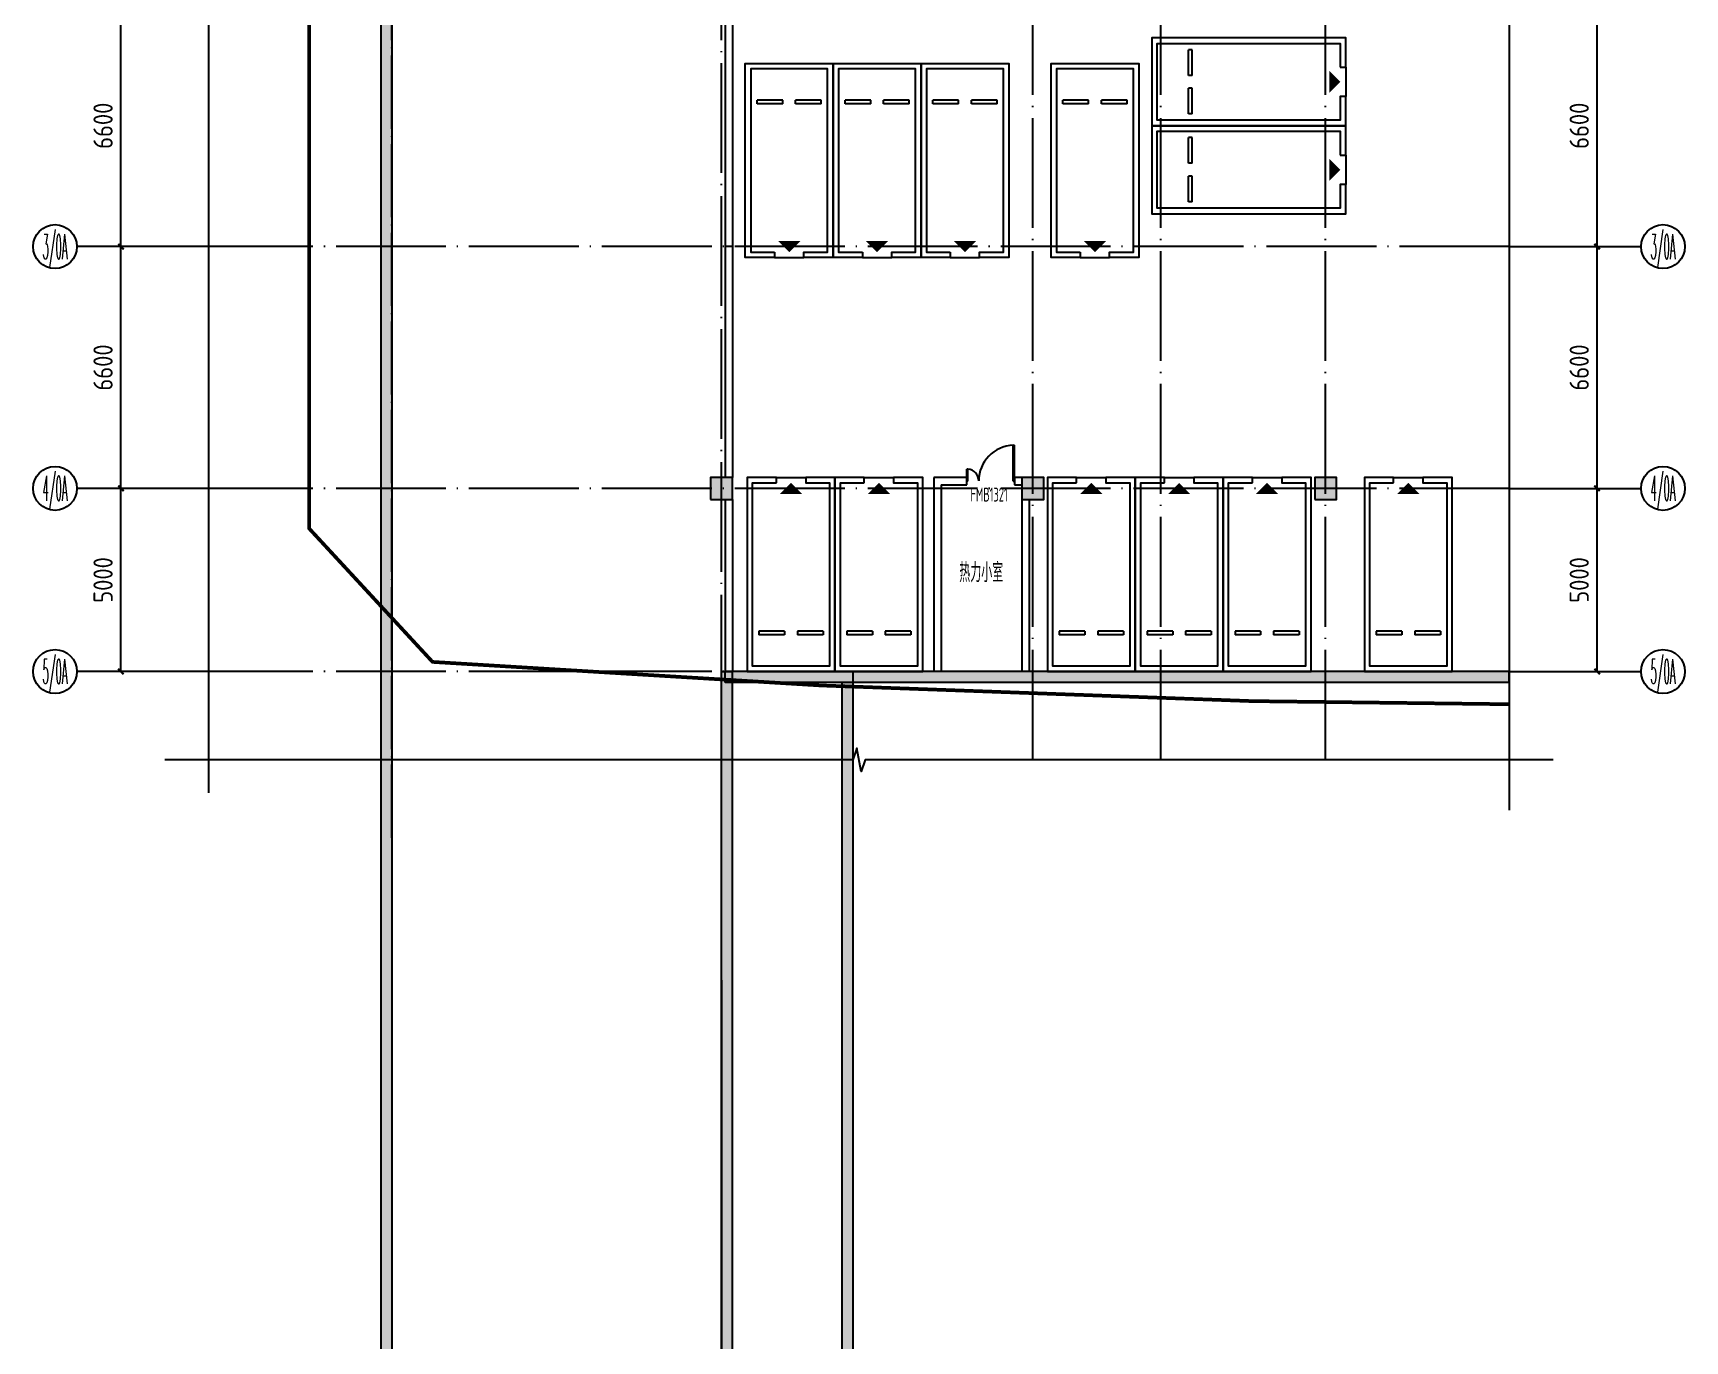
# Model space of a CAD drawing. Extents: x -473190 to 2138458, y -81875 to 2633646.
# Drawn here: x -78022 to -32910, y 189261 to 224967 of the extents above; entities that cross this region are included whole.
import ezdxf
from ezdxf.enums import TextEntityAlignment as Align

# ---------------------------------------------------------------- set-up
doc = ezdxf.new("R2010")
doc.units = 0
doc.header["$LTSCALE"] = 1000
for name, pattern in [('CENTERX2', [4, 2.5, -0.5, 0.5, -0.5]), ('CONTINOUS', [0]), ('DOTE', [2.42, 2, -0.2, 0.02, -0.2]), ('ZW-地下$0$DOTE', [2.42, 2, -0.2, 0.02, -0.2])]:
    doc.linetypes.add(name, pattern=pattern)
for name, color, linetype in [('00-停车位', 67, 'Continuous'), ('00-用地红线', 12, 'CENTERX2'), ('A-ROOM_NAME', 23, 'Continuous'), ('A-WALL', 2, 'Continuous'), ('AXIS', 3, 'Continuous'), ('AXIS_TEXT', 7, 'Continuous'), ('COLUMN', 9, 'Continuous'), ('DIM_SYMB', 3, 'Continuous'), ('DOOR_FIRE', 4, 'Continuous'), ('DOTE', 1, 'DOTE'), ('PUB_DIM', 3, 'Continuous'), ('PUB_HATCH', 8, 'Continuous'), ('WALL-C', 2, 'Continuous'), ('WINDOW_TEXT', 7, 'Continuous')]:
    doc.layers.add(name, color=color, linetype=linetype)
doc.layers.add('地下二层$0$A-PUB_HATCH', color=8, linetype='Continuous', lineweight=0)
doc.styles.add('8B2_02', font='tssdeng.shx', dxfattribs={"width": 0.6, "bigfont": 'TSSDCHN.shx'})
doc.styles.add('_TCH_AXIS', font='COMPLEX', dxfattribs={"bigfont": 'GBCBIG'})
doc.styles.add('_TCH_WINDOW', font='tssdeng.shx', dxfattribs={"width": 0.8, "height": 3.5, "bigfont": 'tssdchn.shx'})
doc.styles.add('COMPLEX', font='COMPLEX.shx', dxfattribs={"width": 0.65})
doc.styles.add('STANDARD_T3', font='gbenor.shx', dxfattribs={"bigfont": 'gbcbig.shx'})
doc.dimstyles.new('STANDARD&&150', dxfattribs={"dimtxt": 525, "dimasz": 150, "dimexe": 375, "dimexo": 450, "dimgap": 225, "dimtad": 1, "dimdec": 0, "dimzin": 0, "dimdsep": 46, "dimtxsty": 'STANDARD_T3', "dimblk": 'ARCHTICK', "dimcen": 0.09, "dimadec": 0, "dimazin": 0, "dimtfac": 1, "dimtdec": 0, "dimtix": 1, "dimtmove": 2, "dimatfit": 3, "dimfxl": 0, "dimtolj": 1, "dimtzin": 0, "dimarcsym": 0})

# ---------------------------------------------------------------- blocks, each defined once
blk = doc.blocks.new('车位2400x5300')
at = {"layer": '00-停车位', "color": 251}
for p, q in [((-875, -1000), (-175, -1000)), ((-875, -1100), (-875, -1000)), ((-875, -1100), (-175, -1100)), ((-175, -1100), (-175, -1000)), ((175, -1000), (875, -1000)), ((175, -1100), (175, -1000)), ((175, -1100), (875, -1100)), ((875, -1100), (875, -1000)), ((400, -5300), (-400, -5300))]:
    blk.add_line(p, q, dxfattribs=at)
blk.add_lwpolyline([(400, -5150), (400, -5300), (1200, -5300), (1200, 0), (-1200, 0), (-1200, -5300), (-400, -5300), (-400, -5150), (-1050, -5150), (-1050, -150), (1050, -150), (1050, -5150), (400, -5150)], dxfattribs=at)
blk.add_lwpolyline([(0, -5150, 0, 600, 0), (0, -4850, 600, 600, 0)], format="xyseb", dxfattribs=at)
blk = doc.blocks.new('_AXISO')
blk.add_circle((0, 0), 0.5)
at = {"layer": 'AXIS_TEXT', "style": 'COMPLEX', "width": 1.041667}
blk.add_attdef('A', text='', height=0.56, dxfattribs=at).set_placement((-0.25, -0.28), (0.25, -0.28), align=Align.FIT)
blk = doc.blocks.new('_ArchTick')
at = {"color": 0, "linetype": 'ByBlock', "const_width": 0.4}
blk.add_lwpolyline([(-0.5, -0.5), (0.5, 0.5)], dxfattribs=at)
blk = doc.blocks.new('*D3571')
at = {"layer": 'Defpoints', "color": 0, "transparency": 16777216}
for p in [(-36510, 225736), (-35310, 225736), (-36510, 219136)]:
    blk.add_point(p, dxfattribs=at)
at = {"layer": 'PUB_DIM', "color": 0, "lineweight": -2, "transparency": 16777216}
for p, q in [((-36060, 225736), (-34935, 225736)), ((-35310, 219136), (-35310, 225736)), ((-36060, 219136), (-34935, 219136))]:
    blk.add_line(p, q, dxfattribs=at)
at = {"layer": 'PUB_DIM', "color": 0, "lineweight": -2, "transparency": 16777216, "xscale": 150, "yscale": 150, "zscale": 150}
for p, rotation in [((-35310, 225736), 90), ((-35310, 219136), 270)]:
    blk.add_blockref('_ArchTick', p, dxfattribs=dict(at, rotation=rotation))
at = {"layer": 'PUB_DIM', "color": 0, "transparency": 16777216, "insert": (-35798, 222436), "char_height": 525, "attachment_point": 5, "rotation": 90, "style": 'STANDARD_T3'}
blk.add_mtext('\\A1;6600', dxfattribs=at)
blk = doc.blocks.new('*D3572')
at = {"layer": 'Defpoints', "color": 0, "transparency": 16777216}
for p in [(-36510, 219136), (-35310, 219136), (-36510, 212536)]:
    blk.add_point(p, dxfattribs=at)
at = {"layer": 'PUB_DIM', "color": 0, "lineweight": -2, "transparency": 16777216}
for p, q in [((-36060, 219136), (-34935, 219136)), ((-35310, 212536), (-35310, 219136)), ((-36060, 212536), (-34935, 212536))]:
    blk.add_line(p, q, dxfattribs=at)
at = {"layer": 'PUB_DIM', "color": 0, "lineweight": -2, "transparency": 16777216, "xscale": 150, "yscale": 150, "zscale": 150}
for p, rotation in [((-35310, 219136), 90), ((-35310, 212536), 270)]:
    blk.add_blockref('_ArchTick', p, dxfattribs=dict(at, rotation=rotation))
at = {"layer": 'PUB_DIM', "color": 0, "transparency": 16777216, "insert": (-35798, 215836), "char_height": 525, "attachment_point": 5, "rotation": 90, "style": 'STANDARD_T3'}
blk.add_mtext('\\A1;6600', dxfattribs=at)
blk = doc.blocks.new('*D3573')
at = {"layer": 'Defpoints', "color": 0, "transparency": 16777216}
for p in [(-36510, 212536), (-35310, 212536), (-36510, 207536)]:
    blk.add_point(p, dxfattribs=at)
at = {"layer": 'PUB_DIM', "color": 0, "lineweight": -2, "transparency": 16777216}
for p, q in [((-36060, 212536), (-34935, 212536)), ((-35310, 207536), (-35310, 212536)), ((-36060, 207536), (-34935, 207536))]:
    blk.add_line(p, q, dxfattribs=at)
at = {"layer": 'PUB_DIM', "color": 0, "lineweight": -2, "transparency": 16777216, "xscale": 150, "yscale": 150, "zscale": 150}
for p, rotation in [((-35310, 212536), 90), ((-35310, 207536), 270)]:
    blk.add_blockref('_ArchTick', p, dxfattribs=dict(at, rotation=rotation))
at = {"layer": 'PUB_DIM', "color": 0, "transparency": 16777216, "insert": (-35798, 210036), "char_height": 525, "attachment_point": 5, "rotation": 90, "style": 'STANDARD_T3'}
blk.add_mtext('\\A1;5000', dxfattribs=at)
blk = doc.blocks.new('*D3581')
at = {"layer": 'Defpoints', "color": 0, "transparency": 16777216}
for p in [(-75622, 225736), (-74422, 225736), (-74422, 219136)]:
    blk.add_point(p, dxfattribs=at)
at = {"layer": 'PUB_DIM', "color": 0, "lineweight": -2, "transparency": 16777216}
for p, q in [((-74872, 225736), (-75997, 225736)), ((-75622, 219136), (-75622, 225736)), ((-74872, 219136), (-75997, 219136))]:
    blk.add_line(p, q, dxfattribs=at)
at = {"layer": 'PUB_DIM', "color": 0, "lineweight": -2, "transparency": 16777216, "xscale": 150, "yscale": 150, "zscale": 150}
for p, rotation in [((-75622, 225736), 90), ((-75622, 219136), 270)]:
    blk.add_blockref('_ArchTick', p, dxfattribs=dict(at, rotation=rotation))
at = {"layer": 'PUB_DIM', "color": 0, "transparency": 16777216, "insert": (-76110, 222436), "char_height": 525, "attachment_point": 5, "rotation": 90, "style": 'STANDARD_T3'}
blk.add_mtext('\\A1;6600', dxfattribs=at)
blk = doc.blocks.new('*D3582')
at = {"layer": 'Defpoints', "color": 0, "transparency": 16777216}
for p in [(-75622, 219136), (-74422, 219136), (-74422, 212536)]:
    blk.add_point(p, dxfattribs=at)
at = {"layer": 'PUB_DIM', "color": 0, "lineweight": -2, "transparency": 16777216}
for p, q in [((-74872, 219136), (-75997, 219136)), ((-75622, 212536), (-75622, 219136)), ((-74872, 212536), (-75997, 212536))]:
    blk.add_line(p, q, dxfattribs=at)
at = {"layer": 'PUB_DIM', "color": 0, "lineweight": -2, "transparency": 16777216, "xscale": 150, "yscale": 150, "zscale": 150}
for p, rotation in [((-75622, 219136), 90), ((-75622, 212536), 270)]:
    blk.add_blockref('_ArchTick', p, dxfattribs=dict(at, rotation=rotation))
at = {"layer": 'PUB_DIM', "color": 0, "transparency": 16777216, "insert": (-76110, 215836), "char_height": 525, "attachment_point": 5, "rotation": 90, "style": 'STANDARD_T3'}
blk.add_mtext('\\A1;6600', dxfattribs=at)
blk = doc.blocks.new('*D3583')
at = {"layer": 'Defpoints', "color": 0, "transparency": 16777216}
for p in [(-75622, 212536), (-74422, 212536), (-74422, 207536)]:
    blk.add_point(p, dxfattribs=at)
at = {"layer": 'PUB_DIM', "color": 0, "lineweight": -2, "transparency": 16777216}
for p, q in [((-74872, 212536), (-75997, 212536)), ((-75622, 207536), (-75622, 212536)), ((-74872, 207536), (-75997, 207536))]:
    blk.add_line(p, q, dxfattribs=at)
at = {"layer": 'PUB_DIM', "color": 0, "lineweight": -2, "transparency": 16777216, "xscale": 150, "yscale": 150, "zscale": 150}
for p, rotation in [((-75622, 212536), 90), ((-75622, 207536), 270)]:
    blk.add_blockref('_ArchTick', p, dxfattribs=dict(at, rotation=rotation))
at = {"layer": 'PUB_DIM', "color": 0, "transparency": 16777216, "insert": (-76110, 210036), "char_height": 525, "attachment_point": 5, "rotation": 90, "style": 'STANDARD_T3'}
blk.add_mtext('\\A1;5000', dxfattribs=at)
blk = doc.blocks.new('$DorLib2D$00000225')
at = {"color": 0}
for p, q in [((0.475, -0.001), (0.475, 0.752)), ((0.475, 0.752), (0.5, 0.752)), ((0.5, -0.001), (0.5, 0.752)), ((-0.5, 0), (-0.5, 0.252)), ((-0.475, 0.252), (-0.5, 0.252)), ((-0.475, 0), (-0.475, 0.252)), ((-0.475, 0), (-0.5, 0)), ((0.475, -0.001), (0.5, -0.001))]:
    blk.add_line(p, q, dxfattribs=at)
for centre, radius, start, end in [((0.505, -0.002), 0.755, 92.2493, 179.7238), ((-0.501, 0.003), 0.251, 359.7899, 84.0974)]:
    blk.add_arc(centre, radius, start, end, dxfattribs=at)
blk = doc.blocks.new('_FZH')
blk.add_lwpolyline([(-0.5, -0.5), (0.5, -0.5), (0.5, 0.5), (-0.5, 0.5)], close=True)
at = {"layer": 'PUB_HATCH'}
blk.add_solid([(-0.5, -0.5), (0.5, -0.5), (-0.5, 0.5), (0.5, 0.5)], dxfattribs=at)

msp = doc.modelspace()

# ---------------------------------------------------------------- hatches: boundary and pattern name
at = {"layer": 'PUB_HATCH'}
for points in [[(-68222.5, 225735.6), (-68522.5, 225735.6), (-68522.5, 219135.6), (-68222.5, 219135.6)], [(-68222.5, 219135.6), (-68522.5, 219135.6), (-68522.5, 212535.6), (-68222.5, 212535.6)], [(-68222.5, 212535.6), (-68522.5, 212535.6), (-68522.5, 167360.6), (-68222.5, 167360.6)], [(-55922.5, 207235.6), (-55622.5, 207535.6), (-59122.5, 207535.6), (-59122.5, 207235.6)], [(-37707.4, 207535.6), (-58922.5, 207535.6), (-58922.5, 207235.6), (-37707.4, 207235.6)]]:
    msp.add_hatch(color=256, dxfattribs=at).paths.add_polyline_path(points)
at = {"layer": '地下二层$0$A-PUB_HATCH'}
for points in [[(-59222.7, 167560.6), (-58922.7, 167560.6), (-58922.7, 207535.6), (-59222.7, 207535.6)], [(-55922.5, 167260.6), (-55622.5, 167560.6), (-55622.5, 207535.6), (-55922.5, 207235.6)]]:
    msp.add_hatch(color=256, dxfattribs=at).paths.add_polyline_path(points)

# ---------------------------------------------------------------- linework, layer by layer
msp.add_lwpolyline([(-59222.7, 199113.5), (-59222.7, 161960.6), (-49297.7, 161960.6), (-49297.7, 167560.6)])
at = {"layer": '00-用地红线', "color": 1, "const_width": 100}
msp.add_lwpolyline([(-37707.4, 206643.2), (-44732.8, 206728.3), (-56512.6, 207156.2), (-67112.3, 207798.5), (-70481.2, 211439.9), (-70480.9, 252712.8)], dxfattribs=at)
at = {"layer": 'A-WALL', "linetype": 'CONTINOUS'}
for p, q in [((-59122.5, 225735.6), (-59122.5, 219135.6)), ((-58922.5, 225735.6), (-58922.5, 219135.6)), ((-58922.5, 219135.6), (-59122.5, 219135.6))]:
    msp.add_line(p, q, dxfattribs=at)
at = {"layer": 'A-WALL'}
for p, q in [((-59122.5, 219135.6), (-59122.5, 212835.6)), ((-58922.5, 219135.6), (-58922.5, 212835.6)), ((-53422.5, 212835.6), (-53422.5, 207535.6)), ((-52522.5, 212835.6), (-53422.5, 212835.6)), ((-53222.5, 212635.6), (-53222.5, 207535.6)), ((-53222.5, 212635.6), (-52522.5, 212635.6)), ((-52522.5, 212635.6), (-52522.5, 212835.6)), ((-51022.5, 212835.6), (-51222.5, 212835.6)), ((-51222.5, 212835.6), (-51222.5, 212635.6)), ((-51222.5, 212635.6), (-51022.5, 212635.6)), ((-59122.5, 212235.6), (-59122.5, 207535.6)), ((-58922.5, 212235.6), (-58922.5, 207535.6)), ((-51022.5, 212235.6), (-51022.5, 207535.6)), ((-50822.5, 212235.6), (-50822.5, 207535.6)), ((-59222.7, 167560.6), (-59222.7, 207535.6)), ((-59222.7, 207535.6), (-58922.7, 207535.6)), ((-55622.5, 207535.6), (-59122.5, 207535.6)), ((-59122.5, 207235.6), (-59122.5, 207535.6)), ((-58922.7, 167560.6), (-58922.7, 207535.6)), ((-55622.5, 167560.6), (-55622.5, 207535.6)), ((-53222.5, 207535.6), (-53422.5, 207535.6)), ((-50822.5, 207535.6), (-51022.5, 207535.6)), ((-55922.5, 207235.6), (-59122.5, 207235.6)), ((-55922.5, 167260.6), (-55922.5, 207235.6))]:
    msp.add_line(p, q, dxfattribs=at)
at = {"layer": 'AXIS'}
for p, q in [((-73222.5, 219135.6), (-76822.5, 219135.6)), ((-37710.3, 219135.6), (-34110.3, 219135.6)), ((-73222.5, 212535.6), (-76822.5, 212535.6)), ((-37710.3, 212535.6), (-34110.3, 212535.6)), ((-73222.5, 207535.6), (-76822.5, 207535.6)), ((-37710.3, 207535.6), (-34110.3, 207535.6))]:
    msp.add_line(p, q, dxfattribs=at)
at = {"layer": 'DIM_SYMB'}
for points in [[(-73222.5, 204225.7), (-73222.5, 228900.5), (-73537.5, 229015.1), (-72907.5, 229126.2), (-73222.5, 229238), (-73222.5, 253912.8)], [(-37707.4, 253912.8), (-37707.4, 229002.9), (-37392.4, 228888.3), (-38022.4, 228777.2), (-37707.4, 228665.4), (-37707.4, 203755.5)], [(-36507.4, 205125.7), (-55296.2, 205125.7), (-55410.9, 204810.7), (-55521.9, 205440.7), (-55633.7, 205125.7), (-74422.5, 205125.7)]]:
    msp.add_lwpolyline(points, dxfattribs=at)
at = {"layer": 'DOTE', "linetype": 'ZW-地下$0$DOTE'}
msp.add_line((-68222.5, 202996), (-68222.5, 252712.8), dxfattribs=at)
at = {"layer": 'DOTE', "color": 16, "linetype": 'DOTE', "ltscale": 1.5}
for p, q in [((-59222.5, 202996), (-59222.5, 252712.8)), ((-50722.5, 205125.7), (-50722.5, 252712.8)), ((-47222.5, 205125.7), (-47222.5, 252712.8)), ((-42722.5, 205125.7), (-42722.5, 252712.8)), ((-37707.4, 219135.6), (-73222.5, 219135.6)), ((-37707.4, 212535.6), (-73222.5, 212535.6)), ((-37707.4, 207535.6), (-73222.5, 207535.6))]:
    msp.add_line(p, q, dxfattribs=at)
at = {"layer": 'WALL-C'}
for p, q in [((-68522.5, 225735.6), (-68522.5, 219135.6)), ((-68222.5, 225735.6), (-68222.5, 219135.6)), ((-68522.5, 219135.6), (-68522.5, 212535.6)), ((-68222.5, 219135.6), (-68222.5, 212535.6)), ((-68522.5, 212535.6), (-68522.5, 167360.6)), ((-68222.5, 212535.6), (-68222.5, 167360.6)), ((-37707.4, 207535.6), (-58922.5, 207535.6)), ((-58922.5, 207235.6), (-58922.5, 207535.6)), ((-37707.4, 207235.6), (-37707.4, 207535.6)), ((-37707.4, 207235.6), (-58922.5, 207235.6))]:
    msp.add_line(p, q, dxfattribs=at)

# ---------------------------------------------------------------- block references
at = {"layer": '00-停车位'}
for p, rotation in [((-47472.5, 223635.6), 89.99999998659437), ((-47472.5, 221235.6), 89.99999998659437), ((-57322.5, 207535.6), 179.9999999865944), ((-54922.5, 207535.6), 179.9999999865944), ((-49122.5, 207535.6), 179.9999999865944), ((-46722.5, 207535.6), 179.9999999865944), ((-44322.5, 207535.6), 179.9999999865944), ((-40465.3, 207535.6), 179.9999999865944)]:
    msp.add_blockref('车位2400x5300', p, dxfattribs=dict(at, rotation=rotation))
at = {"layer": '00-停车位', "xscale": -1, "rotation": 1.340559663276508e-08}
for p in [(-57372.5, 224135.6), (-54972.5, 224135.6), (-52572.5, 224135.6), (-49022.5, 224135.6)]:
    msp.add_blockref('车位2400x5300', p, dxfattribs=at)
at = {"layer": 'AXIS'}
ref = msp.add_blockref('_AXISO', (-77422.5, 219135.6), dxfattribs=dict(at, xscale=1200, yscale=1200, zscale=1200))
ref.add_attrib('A', '3/0A', dxfattribs={"layer": 'AXIS_TEXT', "height": 678.82, "style": '_TCH_AXIS', "width": 0.265823}).set_placement((-77761.9, 218796.2), (-77083.1, 218796.2), align=Align.FIT)
ref = msp.add_blockref('_AXISO', (-33510.3, 219135.6), dxfattribs=dict(at, xscale=1200, yscale=1200, zscale=1200))
ref.add_attrib('A', '3/0A', dxfattribs={"layer": 'AXIS_TEXT', "height": 678.82, "style": '_TCH_AXIS', "width": 0.265823}).set_placement((-33849.7, 218796.2), (-33170.9, 218796.2), align=Align.FIT)
ref = msp.add_blockref('_AXISO', (-77422.5, 212535.6), dxfattribs=dict(at, xscale=1200, yscale=1200, zscale=1200))
ref.add_attrib('A', '4/0A', dxfattribs={"layer": 'AXIS_TEXT', "height": 678.82, "style": '_TCH_AXIS', "width": 0.259259}).set_placement((-77761.9, 212196.2), (-77083.1, 212196.2), align=Align.FIT)
ref = msp.add_blockref('_AXISO', (-33510.3, 212535.6), dxfattribs=dict(at, xscale=1200, yscale=1200, zscale=1200))
ref.add_attrib('A', '4/0A', dxfattribs={"layer": 'AXIS_TEXT', "height": 678.82, "style": '_TCH_AXIS', "width": 0.259259}).set_placement((-33849.7, 212196.2), (-33170.9, 212196.2), align=Align.FIT)
ref = msp.add_blockref('_AXISO', (-77422.5, 207535.6), dxfattribs=dict(at, xscale=1200, yscale=1200, zscale=1200))
ref.add_attrib('A', '5/0A', dxfattribs={"layer": 'AXIS_TEXT', "height": 678.82, "style": '_TCH_AXIS', "width": 0.2625}).set_placement((-77761.9, 207196.2), (-77083.1, 207196.2), align=Align.FIT)
ref = msp.add_blockref('_AXISO', (-33510.3, 207535.6), dxfattribs=dict(at, xscale=1200, yscale=1200, zscale=1200))
ref.add_attrib('A', '5/0A', dxfattribs={"layer": 'AXIS_TEXT', "height": 678.82, "style": '_TCH_AXIS', "width": 0.2625}).set_placement((-33849.7, 207196.2), (-33170.9, 207196.2), align=Align.FIT)
at = {"layer": 'COLUMN', "linetype": 'Continuous', "xscale": 600, "yscale": 600, "zscale": 600}
for p in [(-59222.5, 212535.6), (-50722.5, 212535.6), (-42722.5, 212535.6)]:
    msp.add_blockref('_FZH', p, dxfattribs=at)
at = {"layer": 'DOOR_FIRE'}
ref = msp.add_blockref('$DorLib2D$00000225', (-51872.5, 212735.6), dxfattribs=dict(at, xscale=1300, yscale=1300, zscale=200, rotation=359.9999999975814))
ref.add_attrib('A', 'FMB1321', (-52420.8, 212176.3), dxfattribs={"layer": 'WINDOW_TEXT', "height": 382.5, "style": '_TCH_WINDOW', "width": 0.564706})

# ---------------------------------------------------------------- texts
at = {"layer": 'A-ROOM_NAME', "style": '8B2_02', "width": 0.6}
msp.add_text('热力小室', height=525, dxfattribs=at).set_placement((-52726.3, 209976.6))

# ---------------------------------------------------------------- dimensions: what is measured, and where the dimension line sits
at = {"layer": 'PUB_DIM'}
for p1, p2, distance, picture, middle in [((-74422.5, 219135.6), (-74422.5, 225735.6), 1200, '*D3581', (-76110, 222435.6)), ((-36510.3, 219135.6), (-36510.3, 225735.6), -1200, '*D3571', (-35797.8, 222435.6)), ((-74422.5, 212535.6), (-74422.5, 219135.6), 1200, '*D3582', (-76110, 215835.6)), ((-36510.3, 212535.6), (-36510.3, 219135.6), -1200, '*D3572', (-35797.8, 215835.6)), ((-74422.5, 207535.6), (-74422.5, 212535.6), 1200, '*D3583', (-76110, 210035.6)), ((-36510.3, 207535.6), (-36510.3, 212535.6), -1200, '*D3573', (-35797.8, 210035.6))]:
    dim = msp.add_aligned_dim(p1=p1, p2=p2, distance=distance, dimstyle='STANDARD&&150', dxfattribs=at)
    dim.commit()
    dim.dimension.update_dxf_attribs({"geometry": picture, "text_midpoint": middle})

doc.saveas('drawing.dxf')
